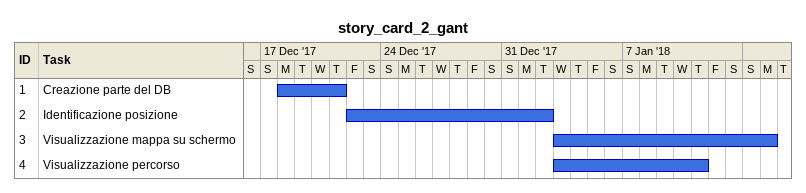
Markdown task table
story_card_2_gant

| ID | Task | Start | Finish |
|---|---|---|---|
| 1 | Creazione parte del DB | 2017-12-18 | 2017-12-21 |
| 2 | Identificazione posizione | 2017-12-22 | 2018-01-02 |
| 3 | Visualizzazione mappa su schermo | 2018-01-03 | 2018-01-15 |
| 4 | Visualizzazione percorso | 2018-01-03 | 2018-01-11 |
